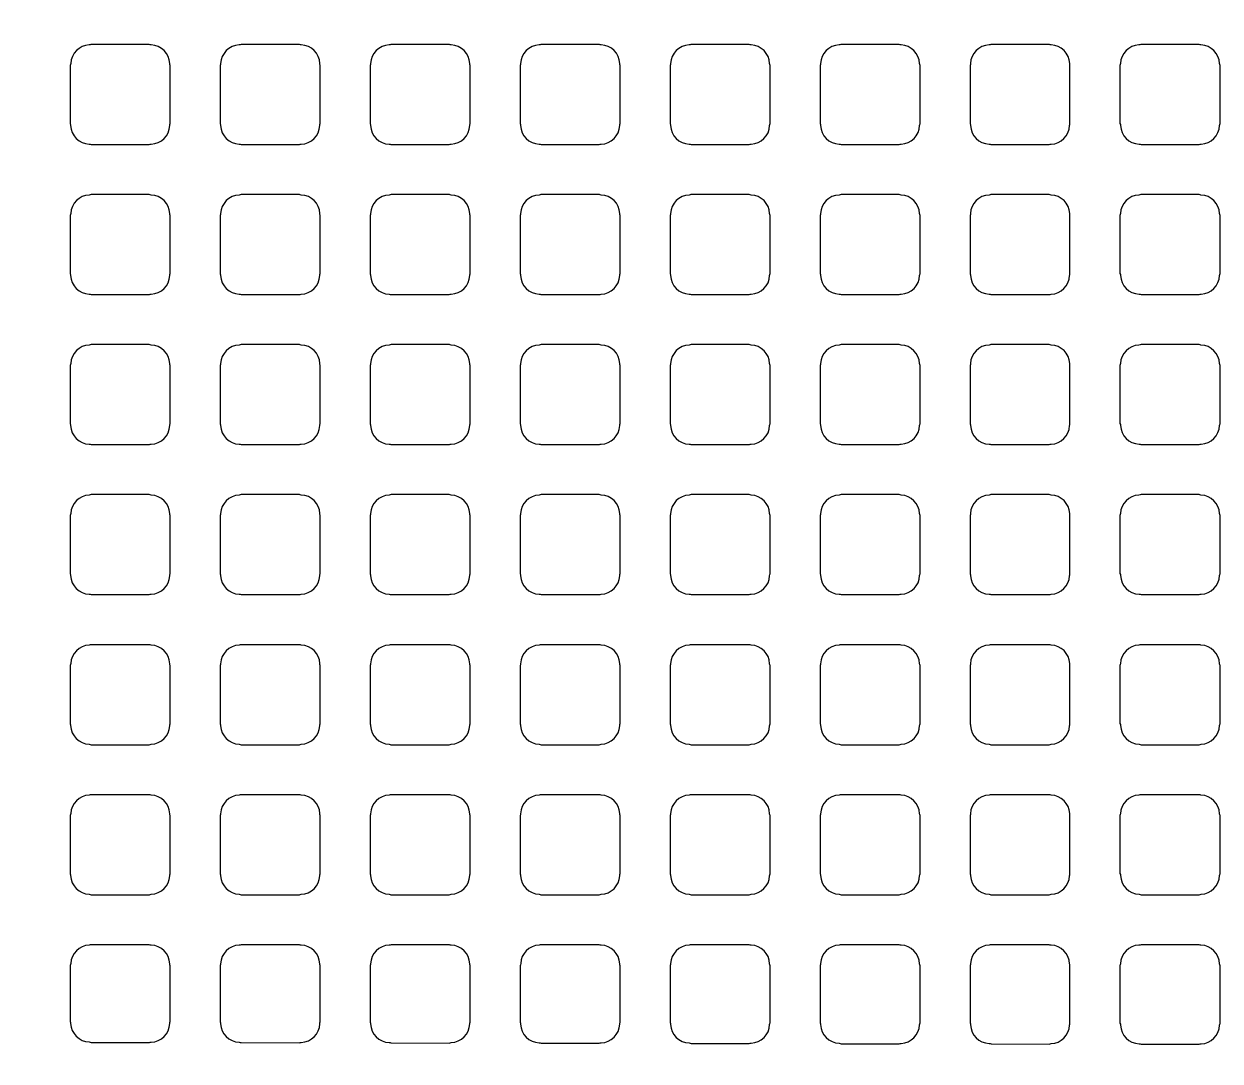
# Model space of a CAD drawing. Extents: x 3811 to 4077, y -444 to -307.
# Drawn here: x 3996.236 to 3997.452, y -387.25 to -386.196 of the extents above; entities that cross this region are included whole.
import ezdxf

# ---------------------------------------------------------------- set-up
doc = ezdxf.new("R2010")
doc.units = 0
doc.layers.add('gbr-dxf', color=7, linetype='Continuous')

msp = doc.modelspace()

# ---------------------------------------------------------------- linework, layer by layer
at = {"layer": 'gbr-dxf', "linetype": 'Continuous'}
msp.add_lwpolyline([(3994.5575, -385.8268, -0.198817), (3996.3632, -390.1885, -0.009964), (3996.3632, -390.1913), (3996.3632, -392.4549, -0.210617), (3996.3409, -392.5122), (3996.3354, -392.5177, 0.036059), (3996.3337, -392.5199, 0.135581), (3996.3302, -392.53), (3996.3302, -393.1403, -0.007269)], format="xyb", dxfattribs=at)
for points in [[(3996.2835, -386.2975, -0.095462), (3996.2839, -386.2993, 0.393729), (3996.3028, -386.3182, -0.101678), (3996.3047, -386.3187), (3996.3638, -386.3187, -0.098843), (3996.3657, -386.3182, 0.393729), (3996.3846, -386.2994, -0.101678), (3996.3851, -386.2974), (3996.3851, -386.2384, -0.104567), (3996.3846, -386.2364, 0.393729), (3996.3657, -386.2175, -0.09841), (3996.3638, -386.2171), (3996.3045, -386.2171, -0.089302), (3996.3028, -386.2175, 0.393729), (3996.284, -386.2363, -0.09841), (3996.2835, -386.2382)], [(3996.4359, -386.2975, -0.095462), (3996.4363, -386.2994, 0.393729), (3996.4552, -386.3182, -0.09841), (3996.4571, -386.3187), (3996.5163, -386.3187, -0.095462), (3996.5181, -386.3183, 0.393729), (3996.537, -386.2994, -0.101678), (3996.5375, -386.2974), (3996.5375, -386.2381, -0.092621), (3996.5371, -386.2363, 0.393729), (3996.5182, -386.2175, -0.088868), (3996.5165, -386.2171), (3996.457, -386.2171, -0.092621), (3996.4552, -386.2175, 0.393729), (3996.4363, -386.2364, -0.09841), (3996.4359, -386.2383)], [(3996.5883, -386.2975, -0.095462), (3996.5887, -386.2994, 0.393729), (3996.6075, -386.3183, -0.095482), (3996.6094, -386.3187), (3996.6686, -386.3187, -0.104567), (3996.6706, -386.3182, 0.393729), (3996.6895, -386.2993, -0.088868), (3996.6898, -386.2976), (3996.6898, -386.2382, -0.092621), (3996.6894, -386.2364, 0.393729), (3996.6706, -386.2175, -0.092282), (3996.6688, -386.2171), (3996.6094, -386.2171, -0.095462), (3996.6076, -386.2175, 0.393729), (3996.5887, -386.2364, -0.09841), (3996.5883, -386.2383)], [(3996.7406, -386.2974, -0.101214), (3996.7411, -386.2994, 0.393729), (3996.76, -386.3182, -0.09841), (3996.7619, -386.3187), (3996.8211, -386.3187, -0.095462), (3996.8229, -386.3183, 0.393729), (3996.8418, -386.2994, -0.107228), (3996.8423, -386.2973), (3996.8423, -386.2382, -0.098843), (3996.8419, -386.2363, 0.393729), (3996.823, -386.2175, -0.088868), (3996.8213, -386.2171), (3996.7618, -386.2171, -0.092621), (3996.76, -386.2175, 0.393729), (3996.7411, -386.2364, -0.104195), (3996.7406, -386.2384)], [(3996.8931, -386.2975, -0.095462), (3996.8935, -386.2993, 0.393729), (3996.9124, -386.3182, -0.101678), (3996.9143, -386.3187), (3996.9734, -386.3187, -0.098843), (3996.9753, -386.3182, 0.393729), (3996.9942, -386.2994, -0.101678), (3996.9947, -386.2974), (3996.9947, -386.2384, -0.104567), (3996.9942, -386.2364, 0.393729), (3996.9753, -386.2175, -0.09841), (3996.9734, -386.2171), (3996.9141, -386.2171, -0.089302), (3996.9124, -386.2175, 0.393729), (3996.8936, -386.2363, -0.09841), (3996.8931, -386.2382)], [(3997.0455, -386.2974, -0.101214), (3997.046, -386.2993, 0.393729), (3997.0648, -386.3182, -0.104195), (3997.0668, -386.3187), (3997.1258, -386.3187, -0.101214), (3997.1278, -386.3182, 0.393729), (3997.1466, -386.2993, -0.095482), (3997.1471, -386.2975), (3997.1471, -386.2383, -0.098843), (3997.1466, -386.2364, 0.393729), (3997.1277, -386.2175, -0.095482), (3997.1259, -386.2171), (3997.0666, -386.2171, -0.098843), (3997.0647, -386.2175, 0.393729), (3997.0459, -386.2364, -0.092282), (3997.0455, -386.2382)], [(3997.1979, -386.2975, -0.098843), (3997.1983, -386.2994, 0.393729), (3997.2172, -386.3182, -0.09841), (3997.2191, -386.3187), (3997.2783, -386.3187, -0.095462), (3997.2801, -386.3183, 0.393729), (3997.299, -386.2994, -0.09841), (3997.2994, -386.2975), (3997.2994, -386.2381, -0.089302), (3997.2991, -386.2363, 0.393729), (3997.2802, -386.2175, -0.088868), (3997.2785, -386.2171), (3997.219, -386.2171, -0.092621), (3997.2172, -386.2175, 0.393729), (3997.1983, -386.2364, -0.101678), (3997.1979, -386.2383)], [(3997.3502, -386.2973, -0.10699), (3997.3508, -386.2993, 0.393729), (3997.3696, -386.3182, -0.104195), (3997.3716, -386.3187), (3997.4306, -386.3187, -0.101214), (3997.4326, -386.3182, 0.393729), (3997.4514, -386.2993, -0.101678), (3997.4519, -386.2974), (3997.4519, -386.2384, -0.104567), (3997.4514, -386.2364, 0.393729), (3997.4325, -386.2175, -0.095482), (3997.4307, -386.2171), (3997.3714, -386.2171, -0.098843), (3997.3695, -386.2175, 0.393729), (3997.3507, -386.2364, -0.09841), (3997.3502, -386.2383)], [(3996.2835, -386.4499, -0.095462), (3996.2839, -386.4517, 0.393729), (3996.3028, -386.4706, -0.09841), (3996.3047, -386.4711), (3996.3639, -386.4711, -0.095462), (3996.3657, -386.4706, 0.393729), (3996.3846, -386.4518, -0.101678), (3996.3851, -386.4498), (3996.3851, -386.3908, -0.104567), (3996.3846, -386.3888, 0.393729), (3996.3657, -386.3699, -0.101678), (3996.3638, -386.3695), (3996.3046, -386.3695, -0.092621), (3996.3028, -386.3699, 0.393729), (3996.284, -386.3887, -0.09841), (3996.2835, -386.3906)], [(3996.4359, -386.4499, -0.095462), (3996.4363, -386.4518, 0.393729), (3996.4552, -386.4706, -0.095482), (3996.457, -386.4711), (3996.5163, -386.4711, -0.092621), (3996.5181, -386.4707, 0.393729), (3996.537, -386.4518, -0.101678), (3996.5375, -386.4498), (3996.5375, -386.3905, -0.092621), (3996.5371, -386.3887, 0.393729), (3996.5182, -386.3699, -0.092282), (3996.5164, -386.3695), (3996.457, -386.3695, -0.095462), (3996.4552, -386.3699, 0.393729), (3996.4363, -386.3888, -0.09841), (3996.4359, -386.3907)], [(3996.5883, -386.4499, -0.095462), (3996.5887, -386.4518, 0.393729), (3996.6075, -386.4707, -0.092282), (3996.6093, -386.4711), (3996.6686, -386.4711, -0.101214), (3996.6706, -386.4706, 0.393729), (3996.6895, -386.4517, -0.088868), (3996.6898, -386.45), (3996.6898, -386.3906, -0.092621), (3996.6894, -386.3888, 0.393729), (3996.6706, -386.3699, -0.095482), (3996.6687, -386.3695), (3996.6095, -386.3695, -0.098843), (3996.6076, -386.3699, 0.393729), (3996.5887, -386.3888, -0.09841), (3996.5883, -386.3907)], [(3996.7406, -386.4498, -0.101214), (3996.7411, -386.4518, 0.393729), (3996.76, -386.4706, -0.095482), (3996.7618, -386.4711), (3996.8211, -386.4711, -0.092621), (3996.8229, -386.4707, 0.393729), (3996.8418, -386.4518, -0.107228), (3996.8423, -386.4497), (3996.8423, -386.3906, -0.098843), (3996.8419, -386.3887, 0.393729), (3996.823, -386.3699, -0.092282), (3996.8212, -386.3695), (3996.7618, -386.3695, -0.095462), (3996.76, -386.3699, 0.393729), (3996.7411, -386.3888, -0.104195), (3996.7406, -386.3908)], [(3996.8931, -386.4499, -0.095462), (3996.8935, -386.4517, 0.393729), (3996.9124, -386.4706, -0.09841), (3996.9143, -386.4711), (3996.9735, -386.4711, -0.095462), (3996.9753, -386.4706, 0.393729), (3996.9942, -386.4518, -0.101678), (3996.9947, -386.4498), (3996.9947, -386.3908, -0.104567), (3996.9942, -386.3888, 0.393729), (3996.9753, -386.3699, -0.101678), (3996.9734, -386.3695), (3996.9142, -386.3695, -0.092621), (3996.9124, -386.3699, 0.393729), (3996.8936, -386.3887, -0.09841), (3996.8931, -386.3906)], [(3997.0455, -386.4498, -0.101214), (3997.046, -386.4517, 0.393729), (3997.0648, -386.4706, -0.101678), (3997.0668, -386.4711), (3997.1259, -386.4711, -0.098843), (3997.1278, -386.4706, 0.393729), (3997.1466, -386.4517, -0.095482), (3997.1471, -386.4499), (3997.1471, -386.3907, -0.098843), (3997.1466, -386.3888, 0.393729), (3997.1277, -386.3699, -0.09841), (3997.1258, -386.3695), (3997.0667, -386.3695, -0.101214), (3997.0647, -386.3699, 0.393729), (3997.0459, -386.3888, -0.092282), (3997.0455, -386.3906)], [(3997.1979, -386.4499, -0.098843), (3997.1983, -386.4518, 0.393729), (3997.2172, -386.4706, -0.095482), (3997.219, -386.4711), (3997.2783, -386.4711, -0.092621), (3997.2801, -386.4707, 0.393729), (3997.299, -386.4518, -0.09841), (3997.2994, -386.4499), (3997.2994, -386.3905, -0.089302), (3997.2991, -386.3887, 0.393729), (3997.2802, -386.3699, -0.092282), (3997.2784, -386.3695), (3997.219, -386.3695, -0.095462), (3997.2172, -386.3699, 0.393729), (3997.1983, -386.3888, -0.101678), (3997.1979, -386.3907)], [(3997.3502, -386.4497, -0.10699), (3997.3508, -386.4517, 0.393729), (3997.3696, -386.4706, -0.101678), (3997.3716, -386.4711), (3997.4307, -386.4711, -0.098843), (3997.4326, -386.4706, 0.393729), (3997.4514, -386.4517, -0.101678), (3997.4519, -386.4498), (3997.4519, -386.3908, -0.104567), (3997.4514, -386.3888, 0.393729), (3997.4325, -386.3699, -0.09841), (3997.4306, -386.3695), (3997.3715, -386.3695, -0.101214), (3997.3695, -386.3699, 0.393729), (3997.3507, -386.3888, -0.09841), (3997.3502, -386.3907)], [(3996.2835, -386.6023, -0.095462), (3996.2839, -386.6041, 0.393729), (3996.3028, -386.623, -0.095482), (3996.3046, -386.6234), (3996.364, -386.6234, -0.092621), (3996.3657, -386.623, 0.393729), (3996.3846, -386.6042, -0.101678), (3996.3851, -386.6022), (3996.3851, -386.5432, -0.104567), (3996.3846, -386.5412, 0.393729), (3996.3657, -386.5223, -0.104195), (3996.3637, -386.5219), (3996.3047, -386.5219, -0.095462), (3996.3028, -386.5223, 0.393729), (3996.284, -386.5411, -0.09841), (3996.2835, -386.543)], [(3996.4359, -386.6023, -0.095462), (3996.4363, -386.6042, 0.393729), (3996.4552, -386.623, -0.092282), (3996.457, -386.6234), (3996.5164, -386.6234, -0.089302), (3996.5181, -386.6231, 0.393729), (3996.537, -386.6042, -0.101678), (3996.5375, -386.6022), (3996.5375, -386.5429, -0.092621), (3996.5371, -386.5411, 0.393729), (3996.5182, -386.5223, -0.095482), (3996.5163, -386.5219), (3996.4571, -386.5219, -0.098843), (3996.4552, -386.5223, 0.393729), (3996.4363, -386.5412, -0.09841), (3996.4359, -386.5431)], [(3996.5883, -386.6023, -0.095462), (3996.5887, -386.6042, 0.393729), (3996.6075, -386.6231, -0.088868), (3996.6093, -386.6234), (3996.6687, -386.6234, -0.098843), (3996.6706, -386.623, 0.393729), (3996.6895, -386.6041, -0.088868), (3996.6898, -386.6024), (3996.6898, -386.543, -0.092621), (3996.6894, -386.5412, 0.393729), (3996.6706, -386.5223, -0.09841), (3996.6687, -386.5219), (3996.6095, -386.5219, -0.101214), (3996.6076, -386.5223, 0.393729), (3996.5887, -386.5412, -0.09841), (3996.5883, -386.5431)], [(3996.7406, -386.6022, -0.101214), (3996.7411, -386.6042, 0.393729), (3996.76, -386.623, -0.092282), (3996.7618, -386.6234), (3996.8212, -386.6234, -0.089302), (3996.8229, -386.6231, 0.393729), (3996.8418, -386.6042, -0.107228), (3996.8423, -386.6021), (3996.8423, -386.543, -0.098843), (3996.8419, -386.5411, 0.393729), (3996.823, -386.5223, -0.095482), (3996.8211, -386.5219), (3996.7619, -386.5219, -0.098843), (3996.76, -386.5223, 0.393729), (3996.7411, -386.5412, -0.104195), (3996.7406, -386.5432)], [(3996.8931, -386.6023, -0.095462), (3996.8935, -386.6041, 0.393729), (3996.9124, -386.623, -0.095482), (3996.9142, -386.6234), (3996.9736, -386.6234, -0.092621), (3996.9753, -386.623, 0.393729), (3996.9942, -386.6042, -0.101678), (3996.9947, -386.6022), (3996.9947, -386.5432, -0.104567), (3996.9942, -386.5412, 0.393729), (3996.9753, -386.5223, -0.104195), (3996.9733, -386.5219), (3996.9143, -386.5219, -0.095462), (3996.9124, -386.5223, 0.393729), (3996.8936, -386.5411, -0.09841), (3996.8931, -386.543)], [(3997.0455, -386.6022, -0.101214), (3997.046, -386.6041, 0.393729), (3997.0648, -386.623, -0.09841), (3997.0667, -386.6234), (3997.1259, -386.6234, -0.095462), (3997.1278, -386.623, 0.393729), (3997.1466, -386.6041, -0.095482), (3997.1471, -386.6023), (3997.1471, -386.5431, -0.098843), (3997.1466, -386.5412, 0.393729), (3997.1277, -386.5223, -0.101678), (3997.1258, -386.5219), (3997.0668, -386.5219, -0.104567), (3997.0647, -386.5223, 0.393729), (3997.0459, -386.5412, -0.092282), (3997.0455, -386.543)], [(3997.1979, -386.6023, -0.098843), (3997.1983, -386.6042, 0.393729), (3997.2172, -386.623, -0.092282), (3997.219, -386.6234), (3997.2784, -386.6234, -0.089302), (3997.2801, -386.6231, 0.393729), (3997.299, -386.6042, -0.09841), (3997.2994, -386.6023), (3997.2994, -386.5429, -0.089302), (3997.2991, -386.5411, 0.393729), (3997.2802, -386.5223, -0.095482), (3997.2783, -386.5219), (3997.2191, -386.5219, -0.098843), (3997.2172, -386.5223, 0.393729), (3997.1983, -386.5412, -0.101678), (3997.1979, -386.5431)], [(3997.3502, -386.6021, -0.10699), (3997.3508, -386.6041, 0.393729), (3997.3696, -386.623, -0.09841), (3997.3715, -386.6234), (3997.4307, -386.6234, -0.095462), (3997.4326, -386.623, 0.393729), (3997.4514, -386.6041, -0.101678), (3997.4519, -386.6022), (3997.4519, -386.5432, -0.104567), (3997.4514, -386.5412, 0.393729), (3997.4325, -386.5223, -0.101678), (3997.4306, -386.5219), (3997.3716, -386.5219, -0.104567), (3997.3695, -386.5223, 0.393729), (3997.3507, -386.5412, -0.09841), (3997.3502, -386.5431)], [(3996.2835, -386.7547, -0.095462), (3996.2839, -386.7565, 0.393729), (3996.3028, -386.7754, -0.104195), (3996.3048, -386.7759), (3996.3638, -386.7759, -0.101214), (3996.3657, -386.7754, 0.393729), (3996.3846, -386.7566, -0.101678), (3996.3851, -386.7546), (3996.3851, -386.6956, -0.104567), (3996.3846, -386.6936, 0.393729), (3996.3657, -386.6747, -0.107228), (3996.3637, -386.6742), (3996.3047, -386.6742, -0.098843), (3996.3028, -386.6747, 0.393729), (3996.284, -386.6935, -0.09841), (3996.2835, -386.6954)], [(3996.4359, -386.7547, -0.095462), (3996.4363, -386.7566, 0.393729), (3996.4552, -386.7754, -0.101678), (3996.4571, -386.7759), (3996.5162, -386.7759, -0.098843), (3996.5181, -386.7755, 0.393729), (3996.537, -386.7566, -0.101678), (3996.5375, -386.7546), (3996.5375, -386.6953, -0.092621), (3996.5371, -386.6935, 0.393729), (3996.5182, -386.6747, -0.09841), (3996.5163, -386.6742), (3996.4571, -386.6742, -0.101214), (3996.4552, -386.6747, 0.393729), (3996.4363, -386.6936, -0.09841), (3996.4359, -386.6955)], [(3996.5883, -386.7547, -0.095462), (3996.5887, -386.7566, 0.393729), (3996.6075, -386.7755, -0.09841), (3996.6094, -386.7759), (3996.6685, -386.7759, -0.10699), (3996.6706, -386.7754, 0.393729), (3996.6895, -386.7565, -0.088868), (3996.6898, -386.7548), (3996.6898, -386.6954, -0.092621), (3996.6894, -386.6936, 0.393729), (3996.6706, -386.6747, -0.101678), (3996.6686, -386.6742), (3996.6096, -386.6742, -0.104567), (3996.6076, -386.6747, 0.393729), (3996.5887, -386.6936, -0.09841), (3996.5883, -386.6955)], [(3996.7406, -386.7546, -0.101214), (3996.7411, -386.7566, 0.393729), (3996.76, -386.7754, -0.101678), (3996.7619, -386.7759), (3996.821, -386.7759, -0.098843), (3996.8229, -386.7755, 0.393729), (3996.8418, -386.7566, -0.107228), (3996.8423, -386.7545), (3996.8423, -386.6954, -0.098843), (3996.8419, -386.6935, 0.393729), (3996.823, -386.6747, -0.09841), (3996.8211, -386.6742), (3996.7619, -386.6742, -0.101214), (3996.76, -386.6747, 0.393729), (3996.7411, -386.6936, -0.104195), (3996.7406, -386.6956)], [(3996.8931, -386.7547, -0.095462), (3996.8935, -386.7565, 0.393729), (3996.9124, -386.7754, -0.104195), (3996.9144, -386.7759), (3996.9734, -386.7759, -0.101214), (3996.9753, -386.7754, 0.393729), (3996.9942, -386.7566, -0.101678), (3996.9947, -386.7546), (3996.9947, -386.6956, -0.104567), (3996.9942, -386.6936, 0.393729), (3996.9753, -386.6747, -0.107228), (3996.9733, -386.6742), (3996.9143, -386.6742, -0.098843), (3996.9124, -386.6747, 0.393729), (3996.8936, -386.6935, -0.09841), (3996.8931, -386.6954)], [(3997.0455, -386.7546, -0.101214), (3997.046, -386.7565, 0.393729), (3997.0648, -386.7754, -0.107228), (3997.0669, -386.7759), (3997.1258, -386.7759, -0.104567), (3997.1278, -386.7754, 0.393729), (3997.1466, -386.7565, -0.095482), (3997.1471, -386.7547), (3997.1471, -386.6955, -0.098843), (3997.1466, -386.6936, 0.393729), (3997.1277, -386.6747, -0.104195), (3997.1257, -386.6742), (3997.0668, -386.6742, -0.10699), (3997.0647, -386.6747, 0.393729), (3997.0459, -386.6936, -0.092282), (3997.0455, -386.6954)], [(3997.1979, -386.7547, -0.098843), (3997.1983, -386.7566, 0.393729), (3997.2172, -386.7754, -0.101678), (3997.2191, -386.7759), (3997.2782, -386.7759, -0.098843), (3997.2801, -386.7755, 0.393729), (3997.299, -386.7566, -0.09841), (3997.2994, -386.7547), (3997.2994, -386.6953, -0.089302), (3997.2991, -386.6935, 0.393729), (3997.2802, -386.6747, -0.09841), (3997.2783, -386.6742), (3997.2191, -386.6742, -0.101214), (3997.2172, -386.6747, 0.393729), (3997.1983, -386.6936, -0.101678), (3997.1979, -386.6955)], [(3997.3502, -386.7545, -0.10699), (3997.3508, -386.7565, 0.393729), (3997.3696, -386.7754, -0.107228), (3997.3717, -386.7759), (3997.4306, -386.7759, -0.104567), (3997.4326, -386.7754, 0.393729), (3997.4514, -386.7565, -0.101678), (3997.4519, -386.7546), (3997.4519, -386.6956, -0.104567), (3997.4514, -386.6936, 0.393729), (3997.4325, -386.6747, -0.104195), (3997.4305, -386.6742), (3997.3716, -386.6742, -0.10699), (3997.3695, -386.6747, 0.393729), (3997.3507, -386.6936, -0.09841), (3997.3502, -386.6955)], [(3996.2835, -386.9071, -0.095462), (3996.2839, -386.9089, 0.393729), (3996.3028, -386.9278, -0.101678), (3996.3047, -386.9283), (3996.3638, -386.9283, -0.098843), (3996.3657, -386.9278, 0.393729), (3996.3846, -386.909, -0.101678), (3996.3851, -386.907), (3996.3851, -386.848, -0.104567), (3996.3846, -386.846, 0.393729), (3996.3657, -386.8271, -0.09841), (3996.3638, -386.8267), (3996.3045, -386.8267, -0.089302), (3996.3028, -386.8271, 0.393729), (3996.284, -386.8459, -0.09841), (3996.2835, -386.8478)], [(3996.4359, -386.9071, -0.095462), (3996.4363, -386.909, 0.393729), (3996.4552, -386.9278, -0.09841), (3996.4571, -386.9283), (3996.5163, -386.9283, -0.095462), (3996.5181, -386.9279, 0.393729), (3996.537, -386.909, -0.101678), (3996.5375, -386.907), (3996.5375, -386.8477, -0.092621), (3996.5371, -386.8459, 0.393729), (3996.5182, -386.8271, -0.088868), (3996.5165, -386.8267), (3996.457, -386.8267, -0.092621), (3996.4552, -386.8271, 0.393729), (3996.4363, -386.846, -0.09841), (3996.4359, -386.8479)], [(3996.5883, -386.9071, -0.095462), (3996.5887, -386.909, 0.393729), (3996.6075, -386.9279, -0.095482), (3996.6094, -386.9283), (3996.6686, -386.9283, -0.104567), (3996.6706, -386.9278, 0.393729), (3996.6895, -386.9089, -0.088868), (3996.6898, -386.9072), (3996.6898, -386.8478, -0.092621), (3996.6894, -386.846, 0.393729), (3996.6706, -386.8271, -0.092282), (3996.6688, -386.8267), (3996.6094, -386.8267, -0.095462), (3996.6076, -386.8271, 0.393729), (3996.5887, -386.846, -0.09841), (3996.5883, -386.8479)], [(3996.7406, -386.907, -0.101214), (3996.7411, -386.909, 0.393729), (3996.76, -386.9278, -0.09841), (3996.7619, -386.9283), (3996.8211, -386.9283, -0.095462), (3996.8229, -386.9279, 0.393729), (3996.8418, -386.909, -0.107228), (3996.8423, -386.9069), (3996.8423, -386.8478, -0.098843), (3996.8419, -386.8459, 0.393729), (3996.823, -386.8271, -0.088868), (3996.8213, -386.8267), (3996.7618, -386.8267, -0.092621), (3996.76, -386.8271, 0.393729), (3996.7411, -386.846, -0.104195), (3996.7406, -386.848)], [(3996.8931, -386.9071, -0.095462), (3996.8935, -386.9089, 0.393729), (3996.9124, -386.9278, -0.101678), (3996.9143, -386.9283), (3996.9734, -386.9283, -0.098843), (3996.9753, -386.9278, 0.393729), (3996.9942, -386.909, -0.101678), (3996.9947, -386.907), (3996.9947, -386.848, -0.104567), (3996.9942, -386.846, 0.393729), (3996.9753, -386.8271, -0.09841), (3996.9734, -386.8267), (3996.9141, -386.8267, -0.089302), (3996.9124, -386.8271, 0.393729), (3996.8936, -386.8459, -0.09841), (3996.8931, -386.8478)], [(3997.0455, -386.907, -0.101214), (3997.046, -386.9089, 0.393729), (3997.0648, -386.9278, -0.104195), (3997.0668, -386.9283), (3997.1258, -386.9283, -0.101214), (3997.1278, -386.9278, 0.393729), (3997.1466, -386.9089, -0.095482), (3997.1471, -386.9071), (3997.1471, -386.8479, -0.098843), (3997.1466, -386.846, 0.393729), (3997.1277, -386.8271, -0.095482), (3997.1259, -386.8267), (3997.0666, -386.8267, -0.098843), (3997.0647, -386.8271, 0.393729), (3997.0459, -386.846, -0.092282), (3997.0455, -386.8478)], [(3997.1979, -386.9071, -0.098843), (3997.1983, -386.909, 0.393729), (3997.2172, -386.9278, -0.09841), (3997.2191, -386.9283), (3997.2783, -386.9283, -0.095462), (3997.2801, -386.9279, 0.393729), (3997.299, -386.909, -0.09841), (3997.2994, -386.9071), (3997.2994, -386.8477, -0.089302), (3997.2991, -386.8459, 0.393729), (3997.2802, -386.8271, -0.088868), (3997.2785, -386.8267), (3997.219, -386.8267, -0.092621), (3997.2172, -386.8271, 0.393729), (3997.1983, -386.846, -0.101678), (3997.1979, -386.8479)], [(3997.3502, -386.9069, -0.10699), (3997.3508, -386.9089, 0.393729), (3997.3696, -386.9278, -0.104195), (3997.3716, -386.9283), (3997.4306, -386.9283, -0.101214), (3997.4326, -386.9278, 0.393729), (3997.4514, -386.9089, -0.101678), (3997.4519, -386.907), (3997.4519, -386.848, -0.104567), (3997.4514, -386.846, 0.393729), (3997.4325, -386.8271, -0.095482), (3997.4307, -386.8267), (3997.3714, -386.8267, -0.098843), (3997.3695, -386.8271, 0.393729), (3997.3507, -386.846, -0.09841), (3997.3502, -386.8479)], [(3996.2835, -387.0595, -0.095462), (3996.2839, -387.0613, 0.393729), (3996.3028, -387.0802, -0.09841), (3996.3047, -387.0807), (3996.3639, -387.0807, -0.095462), (3996.3657, -387.0802, 0.393729), (3996.3846, -387.0614, -0.101678), (3996.3851, -387.0594), (3996.3851, -387.0004, -0.104567), (3996.3846, -386.9984, 0.393729), (3996.3657, -386.9795, -0.101678), (3996.3638, -386.9791), (3996.3046, -386.9791, -0.092621), (3996.3028, -386.9795, 0.393729), (3996.284, -386.9983, -0.09841), (3996.2835, -387.0002)], [(3996.4359, -387.0595, -0.095462), (3996.4363, -387.0614, 0.393729), (3996.4552, -387.0802, -0.095482), (3996.457, -387.0807), (3996.5163, -387.0807, -0.092621), (3996.5181, -387.0803, 0.393729), (3996.537, -387.0614, -0.101678), (3996.5375, -387.0594), (3996.5375, -387.0001, -0.092621), (3996.5371, -386.9983, 0.393729), (3996.5182, -386.9795, -0.092282), (3996.5164, -386.9791), (3996.457, -386.9791, -0.095462), (3996.4552, -386.9795, 0.393729), (3996.4363, -386.9984, -0.09841), (3996.4359, -387.0003)], [(3996.5883, -387.0595, -0.095462), (3996.5887, -387.0614, 0.393729), (3996.6075, -387.0803, -0.092282), (3996.6093, -387.0807), (3996.6686, -387.0807, -0.101214), (3996.6706, -387.0802, 0.393729), (3996.6895, -387.0613, -0.088868), (3996.6898, -387.0596), (3996.6898, -387.0002, -0.092621), (3996.6894, -386.9984, 0.393729), (3996.6706, -386.9795, -0.095482), (3996.6687, -386.9791), (3996.6095, -386.9791, -0.098843), (3996.6076, -386.9795, 0.393729), (3996.5887, -386.9984, -0.09841), (3996.5883, -387.0003)], [(3996.7406, -387.0594, -0.101214), (3996.7411, -387.0614, 0.393729), (3996.76, -387.0802, -0.095482), (3996.7618, -387.0807), (3996.8211, -387.0807, -0.092621), (3996.8229, -387.0803, 0.393729), (3996.8418, -387.0614, -0.107228), (3996.8423, -387.0593), (3996.8423, -387.0002, -0.098843), (3996.8419, -386.9983, 0.393729), (3996.823, -386.9795, -0.092282), (3996.8212, -386.9791), (3996.7618, -386.9791, -0.095462), (3996.76, -386.9795, 0.393729), (3996.7411, -386.9984, -0.104195), (3996.7406, -387.0004)], [(3996.8931, -387.0595, -0.095462), (3996.8935, -387.0613, 0.393729), (3996.9124, -387.0802, -0.09841), (3996.9143, -387.0807), (3996.9735, -387.0807, -0.095462), (3996.9753, -387.0802, 0.393729), (3996.9942, -387.0614, -0.101678), (3996.9947, -387.0594), (3996.9947, -387.0004, -0.104567), (3996.9942, -386.9984, 0.393729), (3996.9753, -386.9795, -0.101678), (3996.9734, -386.9791), (3996.9142, -386.9791, -0.092621), (3996.9124, -386.9795, 0.393729), (3996.8936, -386.9983, -0.09841), (3996.8931, -387.0002)], [(3997.0455, -387.0594, -0.101214), (3997.046, -387.0613, 0.393729), (3997.0648, -387.0802, -0.101678), (3997.0668, -387.0807), (3997.1259, -387.0807, -0.098843), (3997.1278, -387.0802, 0.393729), (3997.1466, -387.0613, -0.095482), (3997.1471, -387.0595), (3997.1471, -387.0003, -0.098843), (3997.1466, -386.9984, 0.393729), (3997.1277, -386.9795, -0.09841), (3997.1258, -386.9791), (3997.0667, -386.9791, -0.101214), (3997.0647, -386.9795, 0.393729), (3997.0459, -386.9984, -0.092282), (3997.0455, -387.0002)], [(3997.1979, -387.0595, -0.098843), (3997.1983, -387.0614, 0.393729), (3997.2172, -387.0802, -0.095482), (3997.219, -387.0807), (3997.2783, -387.0807, -0.092621), (3997.2801, -387.0803, 0.393729), (3997.299, -387.0614, -0.09841), (3997.2994, -387.0595), (3997.2994, -387.0001, -0.089302), (3997.2991, -386.9983, 0.393729), (3997.2802, -386.9795, -0.092282), (3997.2784, -386.9791), (3997.219, -386.9791, -0.095462), (3997.2172, -386.9795, 0.393729), (3997.1983, -386.9984, -0.101678), (3997.1979, -387.0003)], [(3997.3502, -387.0593, -0.10699), (3997.3508, -387.0613, 0.393729), (3997.3696, -387.0802, -0.101678), (3997.3716, -387.0807), (3997.4307, -387.0807, -0.098843), (3997.4326, -387.0802, 0.393729), (3997.4514, -387.0613, -0.101678), (3997.4519, -387.0594), (3997.4519, -387.0004, -0.104567), (3997.4514, -386.9984, 0.393729), (3997.4325, -386.9795, -0.09841), (3997.4306, -386.9791), (3997.3715, -386.9791, -0.101214), (3997.3695, -386.9795, 0.393729), (3997.3507, -386.9984, -0.09841), (3997.3502, -387.0003)], [(3996.2835, -387.2096, -0.09669), (3996.2839, -387.2114, 0.393659), (3996.3028, -387.2303, -0.102977), (3996.3048, -387.2308), (3996.3639, -387.2309, -0.096855), (3996.3657, -387.2305, 0.39379), (3996.3846, -387.2116, -0.099881), (3996.3851, -387.2096), (3996.3851, -387.1528, -0.104567), (3996.3846, -387.1508, 0.393729), (3996.3657, -387.1319, -0.104195), (3996.3637, -387.1315), (3996.3047, -387.1315, -0.095462), (3996.3028, -387.1319, 0.393729), (3996.284, -387.1507, -0.09841), (3996.2835, -387.1526)], [(3996.4359, -387.2099, -0.093552), (3996.4363, -387.2118, 0.393659), (3996.4551, -387.2306, -0.097139), (3996.457, -387.231), (3996.5162, -387.2311, -0.102616), (3996.5182, -387.2307, 0.39379), (3996.5371, -387.2118, -0.09073), (3996.5375, -387.21), (3996.5375, -387.1526, -0.095462), (3996.537, -387.1508, 0.393729), (3996.5182, -387.1319, -0.09841), (3996.5163, -387.1315), (3996.4571, -387.1315, -0.101214), (3996.4552, -387.1319, 0.393729), (3996.4363, -387.1508, -0.095482), (3996.4359, -387.1526)], [(3996.5883, -387.2101, -0.09669), (3996.5887, -387.212, 0.393659), (3996.6075, -387.2309, -0.097139), (3996.6094, -387.2313), (3996.6686, -387.2314, -0.102616), (3996.6706, -387.2309, 0.39379), (3996.6895, -387.212, -0.087572), (3996.6898, -387.2103), (3996.6898, -387.1526, -0.092621), (3996.6894, -387.1508, 0.393729), (3996.6706, -387.1319, -0.09841), (3996.6687, -387.1315), (3996.6095, -387.1315, -0.101214), (3996.6076, -387.1319, 0.393729), (3996.5887, -387.1508, -0.09841), (3996.5883, -387.1527)], [(3996.7406, -387.2102, -0.105473), (3996.7411, -387.2122, 0.393659), (3996.76, -387.2311, -0.102977), (3996.762, -387.2315), (3996.8211, -387.2316, -0.096855), (3996.8229, -387.2312, 0.39379), (3996.8418, -387.2123, -0.102977), (3996.8423, -387.2104), (3996.8423, -387.1529, -0.10699), (3996.8418, -387.1508, 0.393729), (3996.8229, -387.1319, -0.104195), (3996.8209, -387.1315), (3996.7619, -387.1315, -0.095462), (3996.76, -387.1319, 0.393729), (3996.7412, -387.1507, -0.107228), (3996.7406, -387.1528)], [(3996.8931, -387.2106, -0.09669), (3996.8935, -387.2125, 0.393659), (3996.9124, -387.2313, -0.102977), (3996.9144, -387.2318), (3996.9735, -387.2319, -0.096855), (3996.9753, -387.2315, 0.39379), (3996.9942, -387.2126, -0.099881), (3996.9947, -387.2107), (3996.9947, -387.1528, -0.104567), (3996.9942, -387.1508, 0.393729), (3996.9753, -387.1319, -0.104195), (3996.9733, -387.1315), (3996.9143, -387.1315, -0.095462), (3996.9124, -387.1319, 0.393729), (3996.8936, -387.1507, -0.09841), (3996.8931, -387.1526)], [(3997.0455, -387.2108, -0.099469), (3997.0459, -387.2127, 0.393474), (3997.0648, -387.2316, -0.102827), (3997.0668, -387.2321), (3997.1259, -387.2322, -0.097019), (3997.1277, -387.2317, 0.393978), (3997.1466, -387.2128, -0.097139), (3997.1471, -387.211), (3997.1471, -387.1528, -0.101214), (3997.1466, -387.1508, 0.393729), (3997.1277, -387.1319, -0.104195), (3997.1257, -387.1315), (3997.0667, -387.1315, -0.095462), (3997.0648, -387.1319, 0.393729), (3997.046, -387.1507, -0.101678), (3997.0455, -387.1527)], [(3997.1979, -387.211, -0.102616), (3997.1983, -387.213, 0.393659), (3997.2172, -387.2318, -0.102977), (3997.2192, -387.2323), (3997.2783, -387.2324, -0.096855), (3997.2801, -387.232, 0.39379), (3997.299, -387.2131, -0.094144), (3997.2994, -387.2113), (3997.2994, -387.1527, -0.098843), (3997.299, -387.1508, 0.393729), (3997.2801, -387.1319, -0.104195), (3997.2781, -387.1315), (3997.2191, -387.1315, -0.095462), (3997.2172, -387.1319, 0.393729), (3997.1984, -387.1507, -0.104195), (3997.1979, -387.1527)], [(3997.3502, -387.2111, -0.10802), (3997.3508, -387.2132, 0.393659), (3997.3696, -387.2321, -0.105749), (3997.3716, -387.2326), (3997.4306, -387.2327, -0.099633), (3997.4326, -387.2322, 0.39379), (3997.4514, -387.2133, -0.099881), (3997.4519, -387.2114), (3997.4519, -387.1528, -0.104567), (3997.4514, -387.1508, 0.393729), (3997.4325, -387.1319, -0.101678), (3997.4306, -387.1315), (3997.3716, -387.1315, -0.104567), (3997.3695, -387.1319, 0.393729), (3997.3507, -387.1508, -0.09841), (3997.3502, -387.1527)]]:
    msp.add_lwpolyline(points, format="xyb", close=True, dxfattribs=at)

doc.saveas('drawing.dxf')
